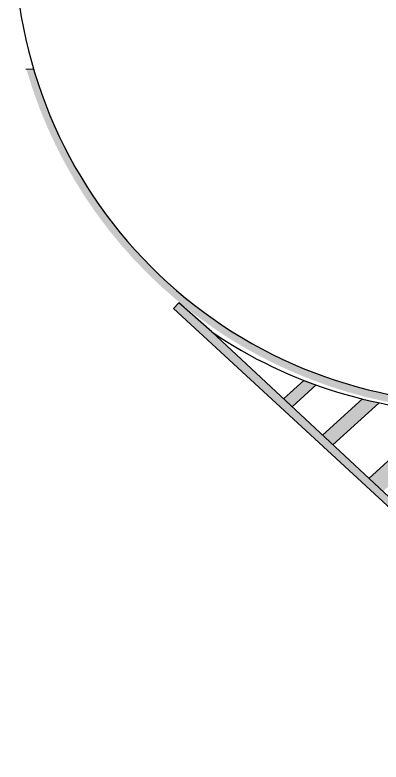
# Model space of a CAD drawing. Header units: millimetres. Extents: x 34038 to 35840, y 10511 to 10922.
# Drawn here: x 34978.7 to 34983.41, y 10789.34 to 10798.94 of the extents above; entities that cross this region are included whole.
import ezdxf

# ---------------------------------------------------------------- set-up
doc = ezdxf.new("R2010")
doc.units = ezdxf.units.MM
doc.layers.add('_0', color=7, linetype='Continuous')
doc.layers.add('PINTURA BRANCA', color=7, linetype='Continuous')

msp = doc.modelspace()

# ---------------------------------------------------------------- hatches: boundary and pattern name
at = {"layer": 'PINTURA BRANCA'}
h = msp.add_hatch(color=2, dxfattribs=at)
edge = h.paths.add_edge_path()
edge.add_line((34985.0352, 10793.8585), (34985.0121, 10793.9573))
edge.add_arc((34984.7041, 10799.9496), 6.0002, 196.44082, 272.94226, ccw=False)
edge.add_line((34978.9492, 10798.2514), (34978.8466, 10798.2461))
edge.add_arc((34984.7039, 10799.9495), 6.1001, 196.21545, 273.11323)
msp.add_hatch(color=256, dxfattribs=at).paths.add_polyline_path([(34981.2317, 10794.8686), (34980.807, 10795.2434), (34980.7387, 10795.17), (34987.0683, 10789.3419), (34988.3015, 10790.5435), (34984.625, 10793.83, -0.007028), (34984.4546, 10793.8324), (34988.1653, 10790.5226), (34987.0591, 10789.4447)])
h = msp.add_hatch(color=256, dxfattribs=at)
h.paths.add_polyline_path([(34986.9808, 10791.5792), (34986.7887, 10791.7505), (34985.6721, 10790.7357), (34985.8601, 10790.5607)])
h.paths.add_polyline_path([(34987.663, 10790.9707), (34987.4708, 10791.142), (34986.3399, 10790.1142), (34986.5279, 10789.9391)])
h.paths.add_polyline_path([(34986.3804, 10792.1147), (34986.1883, 10792.2861), (34985.0843, 10791.2828), (34985.2724, 10791.1077)])
h.paths.add_polyline_path([(34985.7912, 10792.6402), (34985.5991, 10792.8116), (34984.5076, 10791.8196), (34984.6957, 10791.6445)])
h.paths.add_polyline_path([(34985.1597, 10793.2035), (34984.9676, 10793.3748), (34983.8894, 10792.3949), (34984.0775, 10792.2199)])
h.paths.add_polyline_path([(34984.5018, 10793.7903), (34984.4546, 10793.8324, -0.01067), (34984.1962, 10793.8452), (34983.2526, 10792.9876), (34983.4334, 10792.8193)])
h.paths.add_polyline_path([(34983.3854, 10793.9581, -0.009152), (34983.169, 10794.0075), (34982.6569, 10793.5421), (34982.7907, 10793.4176)])
h.paths.add_polyline_path([(34982.5735, 10794.1877, -0.006953), (34982.4157, 10794.2469), (34982.1546, 10794.0096), (34982.2648, 10793.907)])

# ---------------------------------------------------------------- linework, layer by layer
at = {"layer": '_0'}
for p, q in [((34980.7387, 10795.17), (34980.807, 10795.2434)), ((34981.2317, 10794.8686), (34980.807, 10795.2434)), ((34982.1546, 10794.0096), (34982.4157, 10794.2469)), ((34982.2648, 10793.907), (34982.5735, 10794.1877)), ((34982.6569, 10793.5421), (34983.169, 10794.0075)), ((34982.7907, 10793.4176), (34983.3854, 10793.9581)), ((34983.2526, 10792.9876), (34984.1962, 10793.8452))]:
    msp.add_line(p, q, dxfattribs=at)
for points in [[(34988.3015, 10790.5435), (34987.0683, 10789.3419), (34980.7387, 10795.17)], [(34988.1653, 10790.5226), (34987.0591, 10789.4447), (34981.2317, 10794.8686)]]:
    msp.add_lwpolyline(points, dxfattribs=at)
msp.add_arc((34984.6252, 10799.8933), 6.0633, 235.96632, 269.99843, dxfattribs=at)
at = {"layer": 'PINTURA BRANCA'}
msp.add_line((34978.8391, 10798.2458), (34978.9379, 10798.2509), dxfattribs=at)
msp.add_arc((34984.6927, 10799.9491), 6.0002, 182.79158, 272.94226, dxfattribs=at)

doc.saveas('drawing.dxf')
